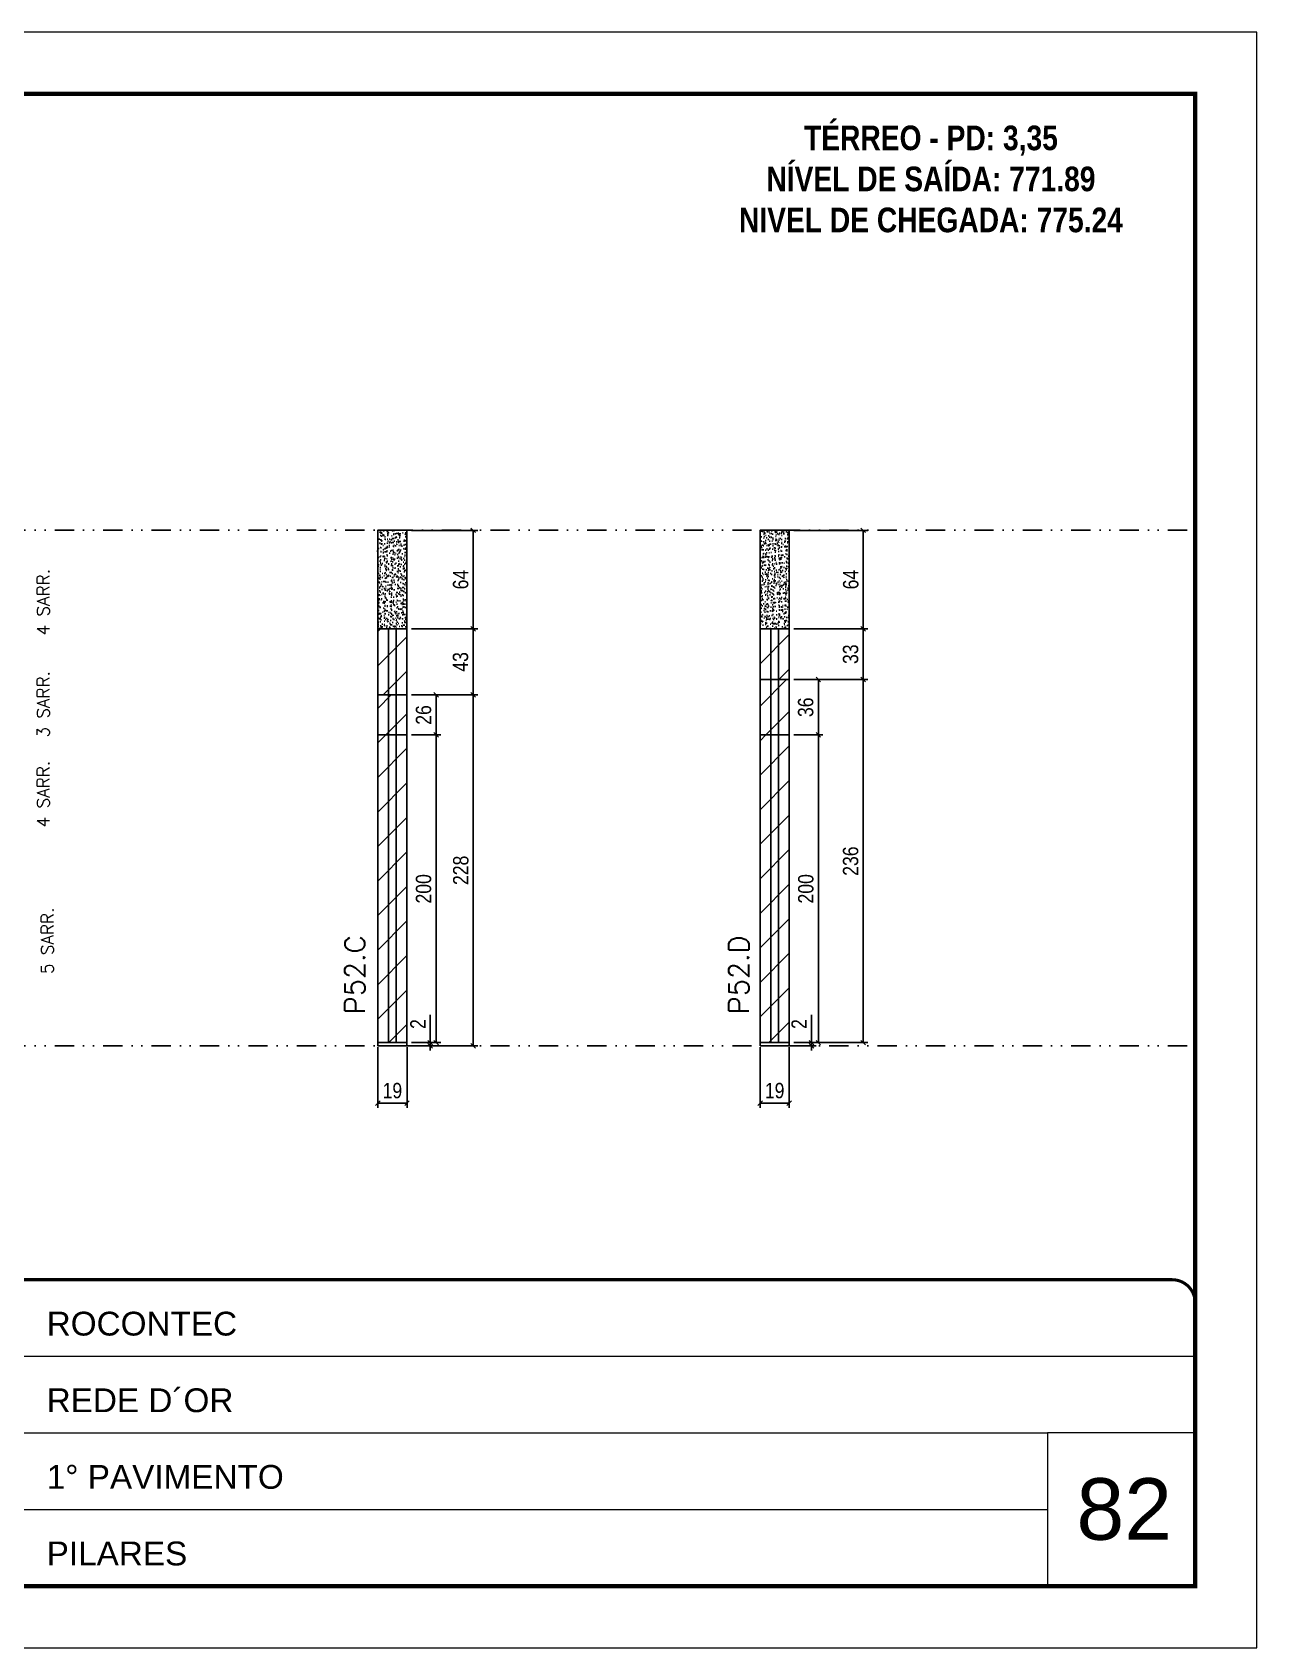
# Model space of a CAD drawing. Extents: x 2949 to 9203, y -16089 to 12527.
# Drawn here: x 5237 to 6033, y -11495 to -10445 of the extents above; entities that cross this region are included whole.
import ezdxf

# ---------------------------------------------------------------- set-up
doc = ezdxf.new("R2010")
doc.units = 0
for name, pattern in [('CONTINUO', [0]), ('DASHED', [0.75, 0.5, -0.25]), ('DIVIDE2', [0.625, 0.25, -0.125, 0, -0.125, 0, -0.125])]:
    doc.linetypes.add(name, pattern=pattern)
for name, color, linetype, lineweight in [('CARIMBO', 255, 'Continuous', 9), ('Folhas', 255, 'Continuous', 9), ('Hachura', 251, 'Continuous', 9), ('SARRAFO DE PRESSAO', 251, 'DASHED', 9), ('Texto Seção', 7, 'Continuous', 15)]:
    doc.layers.add(name, color=color, linetype=linetype, lineweight=lineweight)
for name, color, linetype in [('COTA', 241, 'Continuous'), ('NOMENCLATURA', 7, 'Continuous'), ('Nível', 160, 'Continuous'), ('Painéis', 200, 'Continuous'), ('SARR_2.2x7', 40, 'Continuous')]:
    doc.layers.add(name, color=color, linetype=linetype)
doc.styles.add('ARIAL', font='arial.ttf')
doc.styles.add('COTA TECNICA', font='techl___.ttf', dxfattribs={"height": 10})
doc.styles.add('COTA TECNICA-50', font='techl___.ttf', dxfattribs={"height": 10})
doc.styles.add('REGUA-120', font='ROMANS.shx', dxfattribs={"height": 15})
doc.styles.add('ROMANC', font='techb___.ttf', dxfattribs={"height": 2.5})
doc.styles.add('ROMANS', font='romans.shx')
doc.dimstyles.new('COTA PAINEL-50', dxfattribs={"dimtxt": 10, "dimasz": 3, "dimexe": 3, "dimexo": 3, "dimgap": 3, "dimtad": 1, "dimdec": 1, "dimzin": 12, "dimdsep": 46, "dimtxsty": 'COTA TECNICA-50', "dimblk1": 'OBLIQUE', "dimblk2": 'OBLIQUE', "dimsah": 1, "dimcen": 0.9, "dimclrd": 4, "dimclre": 4, "dimclrt": 240, "dimadec": 1, "dimazin": 3, "dimtfac": 1, "dimtdec": 1, "dimtmove": 0, "dimatfit": 3, "dimfxl": 1, "dimtolj": 1, "dimtzin": 12, "dimarcsym": 0})
doc.dimstyles.new('PAINEL', dxfattribs={"dimtxt": 10, "dimasz": 3, "dimexe": 3, "dimexo": 3, "dimgap": 3, "dimtad": 1, "dimdec": 1, "dimzin": 12, "dimdsep": 46, "dimtxsty": 'COTA TECNICA', "dimblk1": 'OBLIQUE', "dimblk2": 'OBLIQUE', "dimsah": 1, "dimcen": 0.9, "dimclrd": 4, "dimclre": 4, "dimclrt": 240, "dimadec": 1, "dimazin": 3, "dimtfac": 1, "dimtdec": 1, "dimtmove": 0, "dimatfit": 3, "dimfxl": 1, "dimtolj": 1, "dimtzin": 12, "dimarcsym": 0})
pattern_1 = [(45, (-127670.467, -37644.947), (-11.2253202, 11.2253202), [])]
pattern_2 = [(45, (0, 1148.575), (-11.22532, 11.22532), [])]

# ---------------------------------------------------------------- blocks, each defined once
blk = doc.blocks.new('9999999999')
at = {"color": 30, "linetype": 'CONTINUO'}
for p, q in [((98564.6, 34379.6), (99584, 34379.6)), ((98564.6, 34329.8), (99488, 34329.8)), ((99584, 34329.8), (99488, 34329.8)), ((99488, 34329.8), (99488, 34230.2)), ((98564.6, 34280), (99488, 34280))]:
    blk.add_line(p, q, dxfattribs=at)
at = {"color": 30, "linetype": 'CONTINUO', "const_width": 2}
blk.add_lwpolyline([(99584, 34230.2), (99584, 34414.4, 0.414214), (99569, 34429.4), (98229, 34429.4, 0.414214), (98214, 34414.4), (98214, 34245.2, 0.414214), (98229, 34230.2), (99584, 34230.2)], format="xyb", dxfattribs=at)
at = {"layer": 'Folhas'}
blk.add_lwpolyline([(98139, 34190.2), (99624, 34190.2), (99624, 35240.2), (98139, 35240.2)], close=True, dxfattribs=at)
at = {"layer": 'Folhas', "color": 30, "const_width": 3}
blk.add_lwpolyline([(98214, 34230.2), (99584, 34230.2), (99584, 35200.2), (98214, 35200.2)], close=True, dxfattribs=at)
at = {"color": 7, "linetype": 'Continuous', "ltscale": 5, "style": 'ARIAL'}
for s, height, p in [('ROCONTEC', 15.48, (98837.7, 34393.1)), ('REDE D´OR', 15.48, (98837.7, 34343.3)), ('1° PAVIMENTO', 15.483, (98837.7, 34293.5)), ('PILARES', 15.48, (98837.7, 34243.7))]:
    blk.add_text(s, height=height, dxfattribs=at).set_placement(p)
blk = doc.blocks.new('_Oblique')
at = {"color": 0, "linetype": 'ByBlock', "lineweight": -2}
blk.add_line((-0.5, -0.5), (0.5, 0.5), dxfattribs=at)
blk = doc.blocks.new('*D3030')
at = {"layer": 'COTA', "color": 4, "lineweight": -2, "transparency": 16777216}
for p, q in [((5461.4, -11104.5), (5461.4, -11143.8)), ((5480.4, -11104.5), (5480.4, -11143.8)), ((5461.4, -11140.8), (5480.4, -11140.8))]:
    blk.add_line(p, q, dxfattribs=at)
at = {"layer": 'Defpoints', "color": 0, "transparency": 16777216}
for p in [(5461.4, -11101.5), (5480.4, -11101.5), (5480.4, -11140.8)]:
    blk.add_point(p, dxfattribs=at)
at = {"layer": 'COTA', "color": 4, "lineweight": -2, "transparency": 16777216, "xscale": 3, "yscale": 3, "zscale": 3, "rotation": 180}
blk.add_blockref('_Oblique', (5461.4, -11140.8), dxfattribs=at)
at = {"layer": 'COTA', "color": 4, "lineweight": -2, "transparency": 16777216, "xscale": 3, "yscale": 3, "zscale": 3}
blk.add_blockref('_Oblique', (5480.4, -11140.8), dxfattribs=at)
at = {"layer": 'COTA', "color": 240, "transparency": 16777216, "insert": (5470.9, -11132.7), "char_height": 10, "attachment_point": 5, "style": 'COTA TECNICA'}
blk.add_mtext('\\A1;19', dxfattribs=at)
blk = doc.blocks.new('*D3031')
at = {"layer": 'COTA', "color": 4, "lineweight": -2, "transparency": 16777216}
for p, q in [((5709.8, -11104.5), (5709.8, -11143.8)), ((5728.8, -11104.5), (5728.8, -11143.8)), ((5709.8, -11140.8), (5728.8, -11140.8))]:
    blk.add_line(p, q, dxfattribs=at)
at = {"layer": 'Defpoints', "color": 0, "transparency": 16777216}
for p in [(5709.8, -11101.5), (5728.8, -11101.5), (5728.8, -11140.8)]:
    blk.add_point(p, dxfattribs=at)
at = {"layer": 'COTA', "color": 4, "lineweight": -2, "transparency": 16777216, "xscale": 3, "yscale": 3, "zscale": 3, "rotation": 180}
blk.add_blockref('_Oblique', (5709.8, -11140.8), dxfattribs=at)
at = {"layer": 'COTA', "color": 4, "lineweight": -2, "transparency": 16777216, "xscale": 3, "yscale": 3, "zscale": 3}
blk.add_blockref('_Oblique', (5728.8, -11140.8), dxfattribs=at)
at = {"layer": 'COTA', "color": 240, "transparency": 16777216, "insert": (5719.3, -11132.7), "char_height": 10, "attachment_point": 5, "style": 'COTA TECNICA'}
blk.add_mtext('\\A1;19', dxfattribs=at)
blk = doc.blocks.new('*D3032')
at = {"layer": 'COTA', "color": 4, "lineweight": -2, "transparency": 16777216}
for p, q in [((5731.8, -10865.5), (5779.9, -10865.5)), ((5776.9, -10865.5), (5776.9, -11101.5)), ((5731.8, -11101.5), (5779.9, -11101.5))]:
    blk.add_line(p, q, dxfattribs=at)
at = {"layer": 'Defpoints', "color": 0, "transparency": 16777216}
for p in [(5728.8, -10865.5), (5728.8, -11101.5), (5776.9, -11101.5)]:
    blk.add_point(p, dxfattribs=at)
at = {"layer": 'COTA', "color": 4, "lineweight": -2, "transparency": 16777216, "xscale": 3, "yscale": 3, "zscale": 3}
for p, rotation in [((5776.9, -10865.5), 90), ((5776.9, -11101.5), 270)]:
    blk.add_blockref('_Oblique', p, dxfattribs=dict(at, rotation=rotation))
at = {"layer": 'COTA', "color": 240, "transparency": 16777216, "insert": (5768.7, -10983.5), "char_height": 10, "attachment_point": 5, "rotation": 90, "style": 'COTA TECNICA'}
blk.add_mtext('\\A1;236', dxfattribs=at)
blk = doc.blocks.new('*D3033')
at = {"layer": 'COTA', "color": 4, "lineweight": -2, "transparency": 16777216}
for p, q in [((5731.8, -10768.5), (5779.9, -10768.5)), ((5776.9, -10832.5), (5776.9, -10768.5)), ((5731.8, -10832.5), (5779.9, -10832.5))]:
    blk.add_line(p, q, dxfattribs=at)
at = {"layer": 'Defpoints', "color": 0, "transparency": 16777216}
for p in [(5728.8, -10768.5), (5776.9, -10768.5), (5728.8, -10832.5)]:
    blk.add_point(p, dxfattribs=at)
at = {"layer": 'COTA', "color": 4, "lineweight": -2, "transparency": 16777216, "xscale": 3, "yscale": 3, "zscale": 3}
for p, rotation in [((5776.9, -10768.5), 90), ((5776.9, -10832.5), 270)]:
    blk.add_blockref('_Oblique', p, dxfattribs=dict(at, rotation=rotation))
at = {"layer": 'COTA', "color": 240, "transparency": 16777216, "insert": (5768.8, -10800.5), "char_height": 10, "attachment_point": 5, "rotation": 90, "style": 'COTA TECNICA'}
blk.add_mtext('\\A1;64', dxfattribs=at)
blk = doc.blocks.new('*D3034')
at = {"layer": 'COTA', "color": 4, "lineweight": -2, "transparency": 16777216}
for p, q in [((5483.4, -10875.5), (5526.4, -10875.5)), ((5523.4, -11103.5), (5523.4, -10875.5)), ((5483.4, -11103.5), (5526.4, -11103.5))]:
    blk.add_line(p, q, dxfattribs=at)
at = {"layer": 'Defpoints', "color": 0, "transparency": 16777216}
for p in [(5480.4, -10875.5), (5523.4, -10875.5), (5480.4, -11103.5)]:
    blk.add_point(p, dxfattribs=at)
at = {"layer": 'COTA', "color": 4, "lineweight": -2, "transparency": 16777216, "xscale": 3, "yscale": 3, "zscale": 3}
for p, rotation in [((5523.4, -10875.5), 90), ((5523.4, -11103.5), 270)]:
    blk.add_blockref('_Oblique', p, dxfattribs=dict(at, rotation=rotation))
at = {"layer": 'COTA', "color": 240, "transparency": 16777216, "insert": (5515.4, -10989.5), "char_height": 10, "attachment_point": 5, "rotation": 90, "style": 'COTA TECNICA'}
blk.add_mtext('\\A1;228', dxfattribs=at)
blk = doc.blocks.new('*D3035')
at = {"layer": 'COTA', "color": 4, "lineweight": -2, "transparency": 16777216}
for p, q in [((5495.5, -11101.5), (5495.5, -11083.4)), ((5483.4, -11101.5), (5498.5, -11101.5)), ((5483.4, -11103.5), (5498.5, -11103.5)), ((5495.5, -11103.5), (5495.5, -11101.5)), ((5495.5, -11103.5), (5495.5, -11106.5))]:
    blk.add_line(p, q, dxfattribs=at)
at = {"layer": 'Defpoints', "color": 0, "transparency": 16777216}
for p in [(5480.4, -11101.5), (5480.4, -11103.5), (5495.5, -11101.5)]:
    blk.add_point(p, dxfattribs=at)
at = {"layer": 'COTA', "color": 4, "lineweight": -2, "transparency": 16777216, "xscale": 3, "yscale": 3, "zscale": 3}
for p, rotation in [((5495.5, -11101.5), 270), ((5495.5, -11103.5), 90)]:
    blk.add_blockref('_Oblique', p, dxfattribs=dict(at, rotation=rotation))
at = {"layer": 'COTA', "color": 240, "transparency": 16777216, "insert": (5487.5, -11089.4), "char_height": 10, "attachment_point": 5, "rotation": 90, "style": 'COTA TECNICA-50'}
blk.add_mtext('\\A1;2', dxfattribs=at)
blk = doc.blocks.new('*D3065')
at = {"layer": 'COTA', "color": 4, "linetype": 'ByBlock', "lineweight": -2, "transparency": 16777216}
for p, q in [((5483.4, -10768.5), (5526.4, -10768.5)), ((5523.4, -10768.5), (5523.4, -10832.5)), ((5483.4, -10832.5), (5526.4, -10832.5))]:
    blk.add_line(p, q, dxfattribs=at)
at = {"layer": 'Defpoints', "color": 0, "linetype": 'ByBlock', "transparency": 16777216}
for p in [(5480.4, -10768.5), (5480.4, -10832.5), (5523.4, -10832.5)]:
    blk.add_point(p, dxfattribs=at)
at = {"layer": 'COTA', "color": 4, "linetype": 'ByBlock', "lineweight": -2, "transparency": 16777216, "xscale": 3, "yscale": 3, "zscale": 3}
for p, rotation in [((5523.4, -10768.5), 90), ((5523.4, -10832.5), 270)]:
    blk.add_blockref('_Oblique', p, dxfattribs=dict(at, rotation=rotation))
at = {"layer": 'COTA', "color": 240, "linetype": 'ByBlock', "transparency": 16777216, "insert": (5515.3, -10800.5), "char_height": 10, "attachment_point": 5, "rotation": 90, "style": 'COTA TECNICA'}
blk.add_mtext('\\A1;64', dxfattribs=at)
blk = doc.blocks.new('*D3066')
at = {"layer": 'COTA', "color": 4, "linetype": 'ByBlock', "lineweight": -2, "transparency": 16777216}
for p, q in [((5483.4, -10901.5), (5502.3, -10901.5)), ((5499.3, -11101.5), (5499.3, -10901.5)), ((5483.4, -11101.5), (5502.3, -11101.5))]:
    blk.add_line(p, q, dxfattribs=at)
at = {"layer": 'Defpoints', "color": 0, "linetype": 'ByBlock', "transparency": 16777216}
for p in [(5480.4, -10901.5), (5499.3, -10901.5), (5480.4, -11101.5)]:
    blk.add_point(p, dxfattribs=at)
at = {"layer": 'COTA', "color": 4, "linetype": 'ByBlock', "lineweight": -2, "transparency": 16777216, "xscale": 3, "yscale": 3, "zscale": 3}
for p, rotation in [((5499.3, -10901.5), 90), ((5499.3, -11101.5), 270)]:
    blk.add_blockref('_Oblique', p, dxfattribs=dict(at, rotation=rotation))
at = {"layer": 'COTA', "color": 240, "linetype": 'ByBlock', "transparency": 16777216, "insert": (5491.2, -11001.5), "char_height": 10, "attachment_point": 5, "rotation": 90, "style": 'COTA TECNICA'}
blk.add_mtext('\\A1;200', dxfattribs=at)
blk = doc.blocks.new('*D3067')
at = {"layer": 'COTA', "color": 4, "linetype": 'ByBlock', "lineweight": -2, "transparency": 16777216}
for p, q in [((5483.4, -10875.5), (5502.3, -10875.5)), ((5499.3, -10901.5), (5499.3, -10875.5)), ((5483.4, -10901.5), (5502.3, -10901.5))]:
    blk.add_line(p, q, dxfattribs=at)
at = {"layer": 'Defpoints', "color": 0, "linetype": 'ByBlock', "transparency": 16777216}
for p in [(5480.4, -10875.5), (5499.3, -10875.5), (5480.4, -10901.5)]:
    blk.add_point(p, dxfattribs=at)
at = {"layer": 'COTA', "color": 4, "linetype": 'ByBlock', "lineweight": -2, "transparency": 16777216, "xscale": 3, "yscale": 3, "zscale": 3}
for p, rotation in [((5499.3, -10875.5), 90), ((5499.3, -10901.5), 270)]:
    blk.add_blockref('_Oblique', p, dxfattribs=dict(at, rotation=rotation))
at = {"layer": 'COTA', "color": 240, "linetype": 'ByBlock', "transparency": 16777216, "insert": (5491.2, -10888.5), "char_height": 10, "attachment_point": 5, "rotation": 90, "style": 'COTA TECNICA'}
blk.add_mtext('\\A1;26', dxfattribs=at)
blk = doc.blocks.new('*D3036')
at = {"layer": 'COTA', "color": 4, "linetype": 'ByBlock', "lineweight": -2, "transparency": 16777216}
for p, q in [((5731.8, -10901.5), (5750.7, -10901.5)), ((5747.7, -11101.5), (5747.7, -10901.5)), ((5731.8, -11101.5), (5750.7, -11101.5))]:
    blk.add_line(p, q, dxfattribs=at)
at = {"layer": 'Defpoints', "color": 0, "linetype": 'ByBlock', "transparency": 16777216}
for p in [(5728.8, -10901.5), (5747.7, -10901.5), (5728.8, -11101.5)]:
    blk.add_point(p, dxfattribs=at)
at = {"layer": 'COTA', "color": 4, "linetype": 'ByBlock', "lineweight": -2, "transparency": 16777216, "xscale": 3, "yscale": 3, "zscale": 3}
for p, rotation in [((5747.7, -10901.5), 90), ((5747.7, -11101.5), 270)]:
    blk.add_blockref('_Oblique', p, dxfattribs=dict(at, rotation=rotation))
at = {"layer": 'COTA', "color": 240, "linetype": 'ByBlock', "transparency": 16777216, "insert": (5739.6, -11001.5), "char_height": 10, "attachment_point": 5, "rotation": 90, "style": 'COTA TECNICA'}
blk.add_mtext('\\A1;200', dxfattribs=at)
blk = doc.blocks.new('*D3037')
at = {"layer": 'COTA', "color": 4, "linetype": 'ByBlock', "lineweight": -2, "transparency": 16777216}
for p, q in [((5731.8, -10865.5), (5750.7, -10865.5)), ((5747.7, -10901.5), (5747.7, -10865.5)), ((5731.8, -10901.5), (5750.7, -10901.5))]:
    blk.add_line(p, q, dxfattribs=at)
at = {"layer": 'Defpoints', "color": 0, "linetype": 'ByBlock', "transparency": 16777216}
for p in [(5728.8, -10865.5), (5747.7, -10865.5), (5728.8, -10901.5)]:
    blk.add_point(p, dxfattribs=at)
at = {"layer": 'COTA', "color": 4, "linetype": 'ByBlock', "lineweight": -2, "transparency": 16777216, "xscale": 3, "yscale": 3, "zscale": 3}
for p, rotation in [((5747.7, -10865.5), 90), ((5747.7, -10901.5), 270)]:
    blk.add_blockref('_Oblique', p, dxfattribs=dict(at, rotation=rotation))
at = {"layer": 'COTA', "color": 240, "linetype": 'ByBlock', "transparency": 16777216, "insert": (5739.5, -10883.5), "char_height": 10, "attachment_point": 5, "rotation": 90, "style": 'COTA TECNICA'}
blk.add_mtext('\\A1;36', dxfattribs=at)
blk = doc.blocks.new('*D3072')
at = {"layer": 'COTA', "color": 4, "linetype": 'ByBlock', "lineweight": -2, "transparency": 16777216}
for p, q in [((5743.2, -11101.5), (5743.2, -11083.4)), ((5731.8, -11101.5), (5746.2, -11101.5)), ((5731.8, -11103.5), (5746.2, -11103.5)), ((5743.2, -11103.5), (5743.2, -11101.5)), ((5743.2, -11103.5), (5743.2, -11106.5))]:
    blk.add_line(p, q, dxfattribs=at)
at = {"layer": 'Defpoints', "color": 0, "linetype": 'ByBlock', "transparency": 16777216}
for p in [(5728.8, -11101.5), (5728.8, -11103.5), (5743.2, -11101.5)]:
    blk.add_point(p, dxfattribs=at)
at = {"layer": 'COTA', "color": 4, "linetype": 'ByBlock', "lineweight": -2, "transparency": 16777216, "xscale": 3, "yscale": 3, "zscale": 3}
for p, rotation in [((5743.2, -11101.5), 270), ((5743.2, -11103.5), 90)]:
    blk.add_blockref('_Oblique', p, dxfattribs=dict(at, rotation=rotation))
at = {"layer": 'COTA', "color": 240, "linetype": 'ByBlock', "transparency": 16777216, "insert": (5735.2, -11089.4), "char_height": 10, "attachment_point": 5, "rotation": 90, "style": 'COTA TECNICA'}
blk.add_mtext('\\A1;2', dxfattribs=at)
blk = doc.blocks.new('*D3047')
at = {"layer": 'COTA', "color": 4, "lineweight": -2, "transparency": 16777216}
for p, q in [((5483.4, -10832.5), (5526.4, -10832.5)), ((5523.4, -10875.5), (5523.4, -10832.5)), ((5483.4, -10875.5), (5526.4, -10875.5))]:
    blk.add_line(p, q, dxfattribs=at)
at = {"layer": 'Defpoints', "color": 0, "transparency": 16777216}
for p in [(5480.4, -10832.5), (5523.4, -10832.5), (5480.4, -10875.5)]:
    blk.add_point(p, dxfattribs=at)
at = {"layer": 'COTA', "color": 4, "lineweight": -2, "transparency": 16777216, "xscale": 3, "yscale": 3, "zscale": 3}
for p, rotation in [((5523.4, -10832.5), 90), ((5523.4, -10875.5), 270)]:
    blk.add_blockref('_Oblique', p, dxfattribs=dict(at, rotation=rotation))
at = {"layer": 'COTA', "color": 240, "transparency": 16777216, "insert": (5515.2, -10854), "char_height": 10, "attachment_point": 5, "rotation": 90, "style": 'COTA TECNICA'}
blk.add_mtext('\\A1;43', dxfattribs=at)
blk = doc.blocks.new('*D3048')
at = {"layer": 'COTA', "color": 4, "lineweight": -2, "transparency": 16777216}
for p, q in [((5731.8, -10832.5), (5779.9, -10832.5)), ((5776.9, -10865.5), (5776.9, -10832.5)), ((5731.8, -10865.5), (5779.9, -10865.5))]:
    blk.add_line(p, q, dxfattribs=at)
at = {"layer": 'Defpoints', "color": 0, "transparency": 16777216}
for p in [(5728.8, -10832.5), (5776.9, -10832.5), (5728.8, -10865.5)]:
    blk.add_point(p, dxfattribs=at)
at = {"layer": 'COTA', "color": 4, "lineweight": -2, "transparency": 16777216, "xscale": 3, "yscale": 3, "zscale": 3}
for p, rotation in [((5776.9, -10832.5), 90), ((5776.9, -10865.5), 270)]:
    blk.add_blockref('_Oblique', p, dxfattribs=dict(at, rotation=rotation))
at = {"layer": 'COTA', "color": 240, "transparency": 16777216, "insert": (5768.7, -10849), "char_height": 10, "attachment_point": 5, "rotation": 90, "style": 'COTA TECNICA'}
blk.add_mtext('\\A1;33', dxfattribs=at)

msp = doc.modelspace()

# ---------------------------------------------------------------- hatches: boundary and pattern name
at = {"layer": 'COTA', "linetype": 'ByBlock'}
h = msp.add_hatch(dxfattribs=at)
h.set_pattern_fill('AR-CONC', color=256, scale=0.03)
h.set_pattern_definition([(50, (-126269.7358, -38820.522), (5.46554007, -0.47817257), [0.5715, -6.2865]), (355, (-126269.736, -38820.522), (-1.05730264, 5.73170536), [0.4572, -5.02921753]), (100.4514447, (-126269.2803, -38820.562), (4.40823741, 5.25353256), [0.48570026, -5.34270734]), (46.1842, (-126269.736, -38818.998), (8.13237123, -1.26126984), [0.85725, -9.42975]), (96.6355576, (-126269.058, -38819.103), (7.122124, 7.42278374), [0.7285507, -8.01406824]), (351.184151, (-126269.736, -38818.998), (7.122124, 7.42278374), [0.685799, -7.54379196]), (21, (-126268.9738, -38819.379), (4.54843174, -3.06795595), [0.5715, -6.2865]), (326, (-126268.974, -38819.379), (1.85406085, 5.52563898), [0.4572, -5.0292]), (71.451445, (-126268.5947, -38819.6347), (6.40249258, 2.45768307), [0.48570026, -5.34269813]), (37.5, (-126269.7358, -38820.522), (0.092658098, 2.536651166), [0, -4.96824, 0, -5.1054, 0, -5.04825]), (7.5, (-126269.7358, -38820.522), (2.004589875, 3.005417245), [0, -2.91084, 0, -4.85394, 0, -1.92405]), (327.5, (-126271.435, -38820.522), (4.067717855, -0.17186232), [0, -1.905, 0, -5.9436, 0, -7.8867]), (317.5, (-126272.197, -38820.522), (4.44387544, 0.76279473), [0, -2.4765, 0, -3.94716, 0, -5.6007])])
h.paths.add_polyline_path([(5461.37, -10832.48), (5480.37, -10832.48), (5480.12, -10768.48), (5461.12, -10768.48)])
h = msp.add_hatch(dxfattribs=at)
h.set_pattern_fill('AR-CONC', color=256, scale=0.03)
h.set_pattern_definition([(50, (-126204.462, -38831.522), (5.46554007, -0.47817257), [0.5715, -6.2865]), (355, (-126204.462, -38831.522), (-1.05730264, 5.73170536), [0.4572, -5.02921753]), (100.4514447, (-126204.0066, -38831.562), (4.40823741, 5.25353256), [0.48570026, -5.34270734]), (46.1842, (-126204.462, -38829.998), (8.13237123, -1.26126984), [0.85725, -9.42975]), (96.6355576, (-126203.784, -38830.103), (7.122124, 7.42278374), [0.7285507, -8.01406824]), (351.184151, (-126204.462, -38829.998), (7.122124, 7.42278374), [0.685799, -7.54379196]), (21, (-126203.7, -38830.379), (4.54843174, -3.06795595), [0.5715, -6.2865]), (326, (-126203.7, -38830.379), (1.85406085, 5.52563898), [0.4572, -5.0292]), (71.451445, (-126203.321, -38830.6347), (6.40249258, 2.45768307), [0.48570026, -5.34269813]), (37.5, (-126204.462, -38831.522), (0.092658098, 2.536651166), [0, -4.96824, 0, -5.1054, 0, -5.04825]), (7.5, (-126204.462, -38831.522), (2.004589875, 3.005417245), [0, -2.91084, 0, -4.85394, 0, -1.92405]), (327.5, (-126206.1613, -38831.522), (4.067717855, -0.17186232), [0, -1.905, 0, -5.9436, 0, -7.8867]), (317.5, (-126206.9233, -38831.522), (4.44387544, 0.76279473), [0, -2.4765, 0, -3.94716, 0, -5.6007])])
h.paths.add_polyline_path([(5709.81, -10832.48), (5728.81, -10832.48), (5728.81, -10768.48), (5709.81, -10768.48)])
at = {"layer": 'Hachura'}
h = msp.add_hatch(dxfattribs=at)
h.set_pattern_fill('ANSI31', color=256, scale=5)
h.set_pattern_definition(pattern_2)
h.paths.add_polyline_path([(5480.37, -10832.48), (5461.37, -10832.48), (5461.37, -10875.48), (5480.37, -10875.48)])
h = msp.add_hatch(dxfattribs=at)
h.set_pattern_fill('ANSI31', color=256, scale=5)
h.set_pattern_definition(pattern_2)
h.paths.add_polyline_path([(5709.81, -10865.48), (5728.81, -10865.48), (5728.81, -10832.48), (5709.81, -10832.48)])
at = {"layer": 'Hachura', "linetype": 'ByBlock'}
h = msp.add_hatch(dxfattribs=at)
h.set_pattern_fill('ANSI31', color=256, scale=5)
h.set_pattern_definition(pattern_1)
h.paths.add_polyline_path([(5728.81, -10865.48), (5709.81, -10865.48), (5709.81, -10901.48), (5728.81, -10901.48)])
h = msp.add_hatch(dxfattribs=at)
h.set_pattern_fill('ANSI31', color=256, scale=5)
h.set_pattern_definition(pattern_1)
h.paths.add_polyline_path([(5480.37, -10875.48), (5461.37, -10875.48), (5461.37, -10901.48), (5480.37, -10901.48)])
h = msp.add_hatch(dxfattribs=at)
h.set_pattern_fill('ANSI31', color=256, scale=5)
h.set_pattern_definition(pattern_1)
h.paths.add_polyline_path([(5480.37, -10901.48), (5461.37, -10901.48), (5461.37, -11101.48), (5480.37, -11101.48)])
h = msp.add_hatch(dxfattribs=at)
h.set_pattern_fill('ANSI31', color=256, scale=5)
h.set_pattern_definition(pattern_1)
h.paths.add_polyline_path([(5728.81, -10901.48), (5709.81, -10901.48), (5709.81, -11101.48), (5728.81, -11101.48)])

# ---------------------------------------------------------------- linework, layer by layer
at = {"layer": 'COTA', "linetype": 'ByBlock'}
for points in [[(5461.37, -10832.48), (5480.37, -10832.48), (5480.37, -10768.48), (5461.37, -10768.48)], [(5709.81, -10832.48), (5728.81, -10832.48), (5728.81, -10768.48), (5709.81, -10768.48)]]:
    msp.add_lwpolyline(points, close=True, dxfattribs=at)
at = {"layer": 'Nível', "color": 4, "linetype": 'DIVIDE2', "ltscale": 50}
for p, q in [((4622.53, -10768.48), (5992.53, -10768.48)), ((4622.53, -11103.48), (5992.53, -11103.48))]:
    msp.add_line(p, q, dxfattribs=at)
at = {"layer": 'Painéis'}
for p, q in [((5480.37, -10832.48), (5461.37, -10832.48)), ((5461.37, -10832.48), (5461.37, -10875.48)), ((5480.37, -10875.48), (5480.37, -10832.48)), ((5728.81, -10832.48), (5709.81, -10832.48)), ((5709.81, -10832.48), (5709.81, -10865.48)), ((5728.81, -10865.48), (5728.81, -10832.48)), ((5728.81, -10865.48), (5709.81, -10865.48)), ((5709.81, -10865.48), (5709.81, -11101.48)), ((5728.81, -11101.48), (5728.81, -10865.48)), ((5709.81, -10901.48), (5728.81, -10901.48)), ((5709.81, -11101.48), (5728.81, -11101.48)), ((5709.81, -11101.48), (5728.81, -11101.48)), ((5709.81, -11103.48), (5709.81, -11101.48)), ((5728.81, -11103.48), (5709.81, -11103.48)), ((5728.81, -11101.48), (5728.81, -11103.48))]:
    msp.add_line(p, q, dxfattribs=at)
for points in [[(5461.37, -10901.48), (5480.37, -10901.48), (5480.37, -10875.48), (5461.37, -10875.48)], [(5461.37, -11101.48), (5480.37, -11101.48), (5480.37, -10901.48), (5461.37, -10901.48)], [(5461.37, -11101.48), (5480.37, -11101.48), (5480.37, -11103.48), (5461.37, -11103.48)]]:
    msp.add_lwpolyline(points, close=True, dxfattribs=at)
at = {"layer": 'SARR_2.2x7'}
for p, q in [((5468.37, -10832.48), (5468.37, -10875.48)), ((5473.37, -10875.48), (5473.37, -10832.48)), ((5716.81, -10832.48), (5716.81, -10865.48)), ((5721.81, -10865.48), (5721.81, -10832.48)), ((5716.81, -10865.48), (5716.81, -11101.48)), ((5721.81, -10865.48), (5721.81, -11101.48)), ((5468.37, -10875.48), (5468.37, -11101.48)), ((5473.37, -10875.48), (5473.37, -11101.48))]:
    msp.add_line(p, q, dxfattribs=at)

# ---------------------------------------------------------------- block references
at = {"layer": 'SARRAFO DE PRESSAO', "color": 6, "linetype": 'ByBlock'}
msp.add_blockref('9999999999', (-93591.44, -45684.97), dxfattribs=at)

# ---------------------------------------------------------------- texts
at = {"layer": 'CARIMBO', "style": 'ARIAL'}
msp.add_text('82', height=40, dxfattribs=at).set_placement((5915.39, -11424.62))
at = {"layer": 'NOMENCLATURA', "color": 2, "insert": (5820.86, -10478.71), "char_height": 16, "attachment_point": 2, "style": 'ROMANC'}
msp.add_mtext_dynamic_manual_height_columns('\\PTÉRREO - PD: 3,35\\PNÍVEL DE SAÍDA: 771.89\\PNIVEL DE CHEGADA: 775.24', width=300.2766, gutter_width=1, heights=[0], dxfattribs=at)
at = {"layer": 'Texto Seção', "linetype": 'Continuous', "style": 'ROMANS'}
for s, p in [('4 SARR.', (5248.02, -10836.79)), ('3 SARR.', (5248.02, -10903.17)), ('4 SARR.', (5248.02, -10961.49)), ('5 SARR.', (5250.73, -11056.86))]:
    msp.add_text(s, height=8, rotation=90, dxfattribs=at).set_placement(p)
at = {"layer": 'Texto Seção', "char_height": 13, "width": 285.3299, "attachment_point": 7, "rotation": 90, "style": 'REGUA-120'}
for s, insert in [('P52.C', (5453.04, -11083.02)), ('P52.D', (5702.48, -11083.02))]:
    msp.add_mtext(s, dxfattribs=dict(at, insert=insert))

# ---------------------------------------------------------------- dimensions: what is measured, and where the dimension line sits
at = {"layer": 'COTA', "linetype": 'ByBlock'}
for base, p1, p2, picture, middle in [((5523.45, -10832.48), (5480.37, -10768.48), (5480.37, -10832.48), '*D3065', (5515.35, -10800.48)), ((5499.27, -10901.48), (5480.37, -11101.48), (5480.37, -10901.48), '*D3066', (5491.17, -11001.48)), ((5747.72, -10901.48), (5728.81, -11101.48), (5728.81, -10901.48), '*D3036', (5739.62, -11001.48)), ((5743.23, -11101.48), (5728.81, -11103.48), (5728.81, -11101.48), '*D3072', (5735.23, -11089.43))]:
    dim = msp.add_linear_dim(base=base, p1=p1, p2=p2, angle=90, dimstyle='PAINEL', dxfattribs=at)
    dim.commit()
    dim.dimension.update_dxf_attribs({"geometry": picture, "text_midpoint": middle})
at = {"layer": 'COTA'}
for base, p1, p2, picture, middle in [((5776.94, -10768.48), (5728.81, -10832.48), (5728.81, -10768.48), '*D3033', (5768.84, -10800.48)), ((5776.94, -11101.48), (5728.81, -10865.48), (5728.81, -11101.48), '*D3032', (5768.72, -10983.48)), ((5523.45, -10875.48), (5480.37, -11103.48), (5480.37, -10875.48), '*D3034', (5515.35, -10989.48))]:
    dim = msp.add_linear_dim(base=base, p1=p1, p2=p2, angle=90, dimstyle='PAINEL', override={"dimarcsym": 2}, dxfattribs=at)
    dim.commit()
    dim.dimension.update_dxf_attribs({"geometry": picture, "text_midpoint": middle})
for base, p1, p2, picture, middle in [((5523.45, -10832.48), (5480.37, -10875.48), (5480.37, -10832.48), '*D3047', (5515.23, -10853.98)), ((5776.94, -10832.48), (5728.81, -10865.48), (5728.81, -10832.48), '*D3048', (5768.72, -10848.98))]:
    dim = msp.add_linear_dim(base=base, p1=p1, p2=p2, angle=90, dimstyle='PAINEL', dxfattribs=at)
    dim.commit()
    dim.dimension.update_dxf_attribs({"geometry": picture, "text_midpoint": middle})
at = {"layer": 'COTA', "linetype": 'ByBlock'}
for base, p1, p2, picture, middle in [((5747.72, -10865.48), (5728.81, -10901.48), (5728.81, -10865.48), '*D3037', (5739.5, -10883.48)), ((5499.27, -10875.48), (5480.37, -10901.48), (5480.37, -10875.48), '*D3067', (5491.17, -10888.48))]:
    dim = msp.add_linear_dim(base=base, p1=p1, p2=p2, angle=90, dimstyle='PAINEL', override={"dimtmove": 1}, dxfattribs=at)
    dim.commit()
    dim.dimension.update_dxf_attribs({"geometry": picture, "text_midpoint": middle})
at = {"layer": 'COTA'}
dim = msp.add_linear_dim(base=(5495.45, -11101.48), p1=(5480.37, -11103.48), p2=(5480.37, -11101.48), angle=90, dimstyle='COTA PAINEL-50', dxfattribs=at)
dim.commit()
dim.dimension.update_dxf_attribs({"geometry": '*D3035', "text_midpoint": (5495.45, -11089.43), "dimtype": 160})
for base, p1, p2, picture, middle in [((5480.37, -11140.83), (5461.37, -11101.48), (5480.37, -11101.48), '*D3030', (5470.87, -11132.74)), ((5728.81, -11140.83), (5709.81, -11101.48), (5728.81, -11101.48), '*D3031', (5719.31, -11132.74))]:
    dim = msp.add_linear_dim(base=base, p1=p1, p2=p2, dimstyle='PAINEL', override={"dimarcsym": 2}, dxfattribs=at)
    dim.commit()
    dim.dimension.update_dxf_attribs({"geometry": picture, "text_midpoint": middle})

doc.saveas('drawing.dxf')
